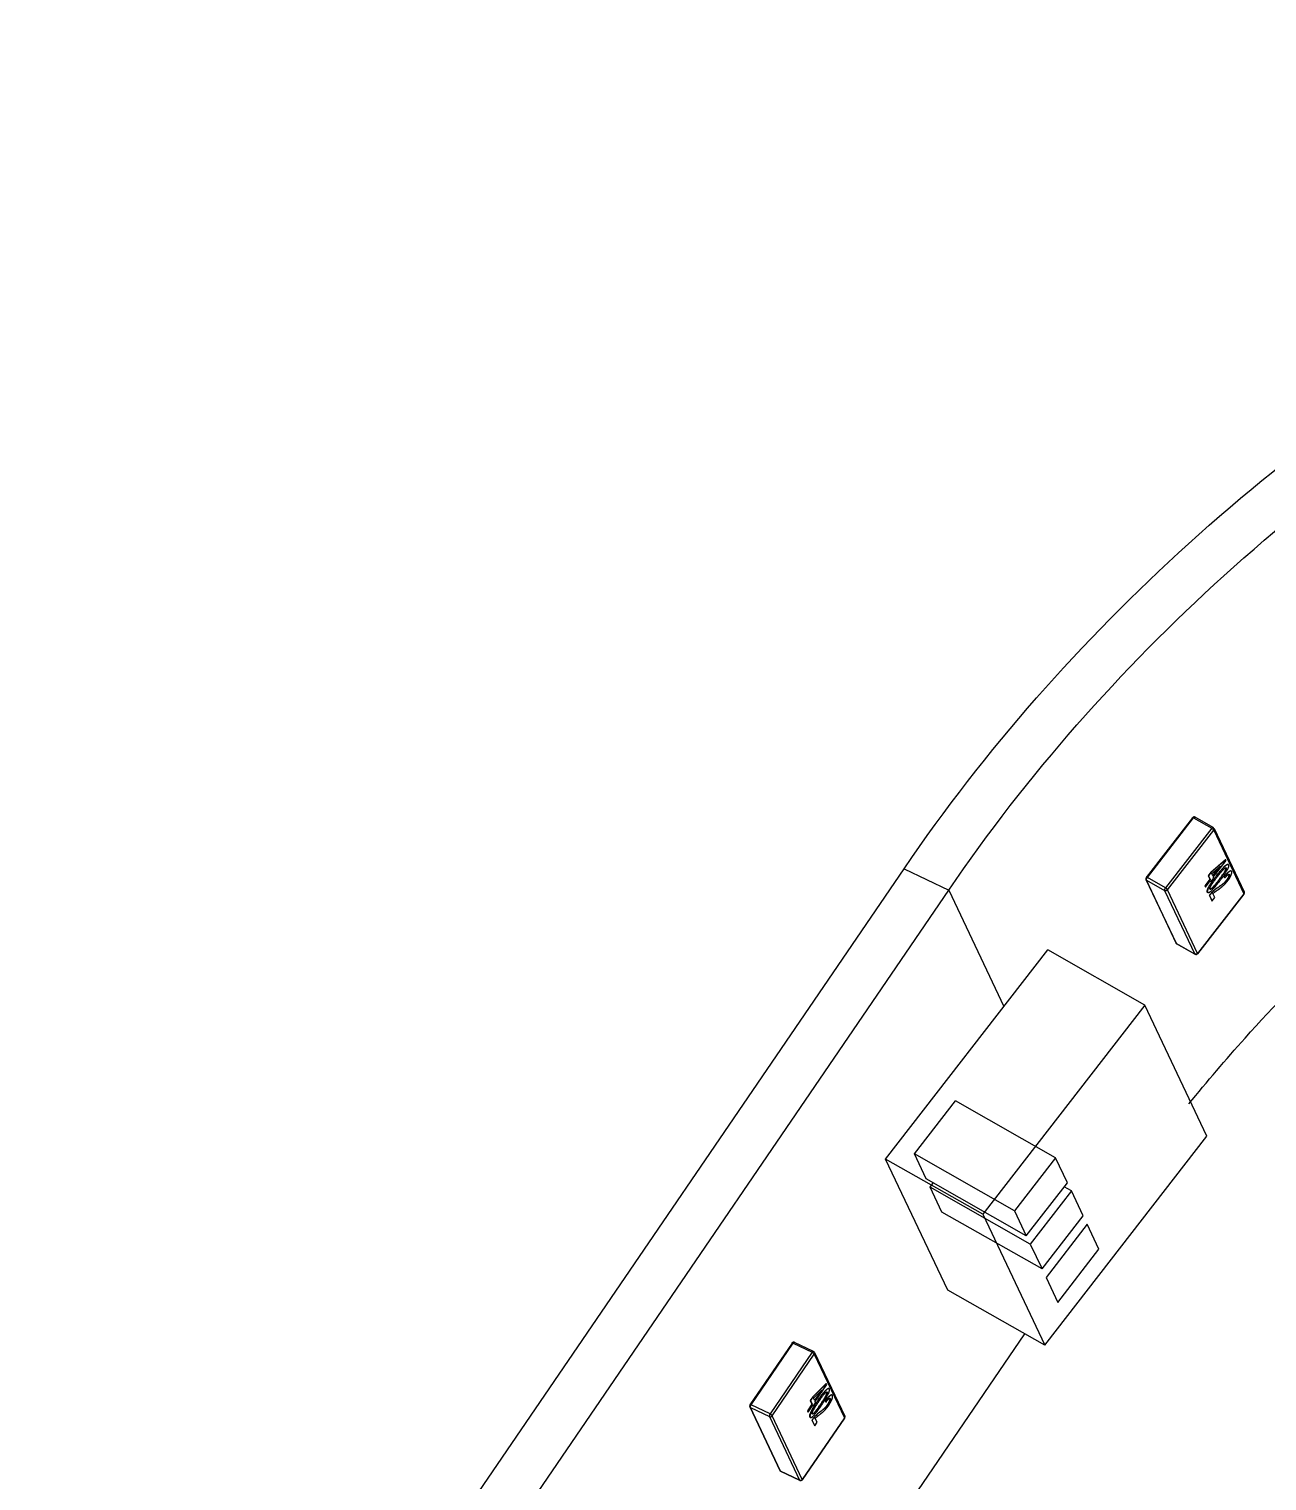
# Model space of a CAD drawing. Header units: millimetres. Extents: x 0 to 432, y 0 to 279.
# Drawn here: x 345.03 to 354.04, y 214.14 to 224.71 of the extents above; entities that cross this region are included whole.
import ezdxf

# ---------------------------------------------------------------- set-up
doc = ezdxf.new("R2010")
doc.units = ezdxf.units.MM
doc.header["$LTSCALE"] = 23.749
doc.layers.get('0').update_dxf_attribs({"linetype": 'CONTINUOUS'})

msp = doc.modelspace()

# ---------------------------------------------------------------- linework, layer by layer
at = {"color": 7, "linetype": 'CONTINUOUS'}
for p, q in [((353.493, 218.971), (353.156, 218.537)), ((353.165, 218.535), (353.501, 218.969)), ((353.501, 218.969), (353.633, 218.894)), ((353.644, 218.9), (353.512, 218.975)), ((353.633, 218.894), (353.297, 218.461)), ((353.312, 218.447), (353.648, 218.88)), ((353.648, 218.88), (353.867, 218.418)), ((353.65, 218.893), (353.869, 218.431)), ((353.627, 218.574), (353.734, 218.666)), ((353.735, 218.665), (353.628, 218.573)), ((353.633, 218.564), (353.697, 218.619)), ((353.69, 218.613), (353.64, 218.549)), ((353.697, 218.619), (353.641, 218.547)), ((353.645, 218.539), (353.738, 218.659)), ((353.734, 218.666), (353.735, 218.665)), ((353.738, 218.659), (353.735, 218.665)), ((351.395, 218.6), (351.72, 218.444)), ((353.155, 218.522), (353.374, 218.059)), ((353.378, 218.054), (353.159, 218.517)), ((353.159, 218.517), (353.291, 218.442)), ((353.297, 218.461), (353.165, 218.535)), ((353.62, 218.523), (353.583, 218.475)), ((353.622, 218.522), (353.585, 218.474)), ((353.588, 218.466), (353.625, 218.514)), ((353.627, 218.574), (353.608, 218.549)), ((353.608, 218.549), (353.62, 218.523)), ((353.608, 218.549), (353.609, 218.548)), ((353.628, 218.573), (353.609, 218.548)), ((353.609, 218.548), (353.622, 218.522)), ((353.62, 218.523), (353.622, 218.522)), ((353.625, 218.514), (353.629, 218.506)), ((353.625, 218.513), (353.628, 218.507)), ((353.627, 218.574), (353.628, 218.573)), ((353.628, 218.507), (353.629, 218.506)), ((353.629, 218.506), (353.649, 218.531)), ((353.641, 218.547), (353.633, 218.564)), ((353.649, 218.531), (353.645, 218.539)), ((353.668, 218.549), (353.67, 218.549)), ((353.684, 218.516), (353.686, 218.516)), ((353.727, 218.534), (353.725, 218.545)), ((353.725, 218.545), (353.727, 218.544)), ((353.727, 218.544), (353.729, 218.533)), ((353.729, 218.533), (353.727, 218.534)), ((353.737, 218.606), (353.739, 218.605)), ((353.737, 218.606), (353.738, 218.606)), ((353.737, 218.606), (353.737, 218.606)), ((353.737, 218.606), (353.737, 218.606)), ((353.738, 218.606), (353.739, 218.605)), ((353.74, 218.515), (353.742, 218.514)), ((353.76, 218.558), (353.759, 218.559)), ((353.76, 218.558), (353.761, 218.557)), ((353.779, 218.58), (353.776, 218.583)), ((336.585, 196.265), (351.72, 218.444)), ((351.72, 218.444), (352.121, 217.596)), ((353.291, 218.442), (353.51, 217.979)), ((353.53, 217.984), (353.312, 218.447)), ((353.867, 218.418), (353.53, 217.984)), ((353.867, 218.415), (353.531, 217.981)), ((353.583, 218.475), (353.587, 218.467)), ((353.583, 218.475), (353.585, 218.474)), ((353.585, 218.474), (353.588, 218.466)), ((353.587, 218.467), (353.588, 218.466)), ((353.601, 218.43), (353.603, 218.429)), ((353.604, 218.427), (353.605, 218.426)), ((353.609, 218.463), (353.611, 218.462)), ((353.616, 218.406), (353.635, 218.367)), ((353.616, 218.406), (353.617, 218.405)), ((353.617, 218.405), (353.636, 218.366)), ((353.621, 218.451), (353.623, 218.451)), ((353.629, 218.422), (353.631, 218.421)), ((353.655, 218.391), (353.642, 218.419)), ((353.678, 218.464), (353.68, 218.463)), ((353.635, 218.367), (353.636, 218.366)), ((353.636, 218.366), (353.655, 218.391)), ((351.261, 216.487), (352.441, 218.009)), ((353.147, 217.608), (352.441, 218.009)), ((353.38, 218.052), (353.378, 218.054)), ((353.51, 217.979), (353.378, 218.054)), ((353.511, 217.978), (353.38, 218.052)), ((353.51, 217.979), (353.511, 217.978)), ((353.147, 217.608), (351.967, 216.087)), ((353.598, 216.654), (353.147, 217.608)), ((351.47, 216.524), (351.77, 216.911)), ((352.498, 216.497), (351.77, 216.911)), ((352.418, 215.132), (353.598, 216.654)), ((351.556, 216.343), (351.47, 216.524)), ((352.198, 216.111), (351.47, 216.524)), ((352.498, 216.497), (352.198, 216.111)), ((352.584, 216.315), (352.498, 216.497)), ((351.713, 215.533), (351.261, 216.487)), ((351.967, 216.087), (351.261, 216.487)), ((352.284, 215.929), (351.556, 216.343)), ((351.584, 216.282), (351.608, 216.313)), ((352.284, 215.929), (352.584, 216.315)), ((352.613, 216.255), (352.56, 216.285)), ((351.67, 216.1), (351.584, 216.282)), ((352.313, 215.868), (351.584, 216.282)), ((352.613, 216.255), (352.313, 215.868)), ((352.699, 216.073), (352.613, 216.255)), ((352.399, 215.687), (351.67, 216.1)), ((351.967, 216.087), (352.418, 215.132)), ((352.198, 216.111), (352.284, 215.929)), ((352.399, 215.687), (352.699, 216.073)), ((352.727, 216.012), (352.428, 215.626)), ((352.813, 215.831), (352.727, 216.012)), ((352.313, 215.868), (352.399, 215.687)), ((352.514, 215.444), (352.813, 215.831)), ((352.428, 215.626), (352.514, 215.444)), ((352.418, 215.132), (351.713, 215.533)), ((350.58, 215.148), (350.273, 214.699)), ((350.282, 214.698), (350.589, 215.147)), ((350.589, 215.147), (350.727, 215.081)), ((350.737, 215.087), (350.599, 215.153)), ((350.739, 212.967), (352.273, 215.215)), ((350.727, 215.081), (350.42, 214.632)), ((350.436, 214.619), (350.742, 215.068)), ((350.742, 215.068), (350.961, 214.605)), ((350.744, 215.08), (350.963, 214.617)), ((350.731, 214.757), (350.829, 214.853)), ((350.831, 214.852), (350.732, 214.756)), ((350.749, 214.722), (350.834, 214.846)), ((350.829, 214.853), (350.831, 214.852)), ((350.834, 214.846), (350.831, 214.852)), ((350.849, 214.817), (350.847, 214.818)), ((350.725, 214.704), (350.692, 214.655)), ((350.727, 214.703), (350.693, 214.654)), ((350.731, 214.757), (350.713, 214.731)), ((350.713, 214.731), (350.725, 214.704)), ((350.713, 214.731), (350.714, 214.73)), ((350.732, 214.756), (350.714, 214.73)), ((350.714, 214.73), (350.727, 214.703)), ((350.725, 214.704), (350.727, 214.703)), ((350.731, 214.757), (350.732, 214.756)), ((350.735, 214.688), (350.752, 214.714)), ((350.737, 214.746), (350.796, 214.804)), ((350.745, 214.729), (350.737, 214.746)), ((350.789, 214.797), (350.744, 214.731)), ((350.796, 214.804), (350.745, 214.729)), ((350.752, 214.714), (350.749, 214.722)), ((350.77, 214.733), (350.772, 214.732)), ((350.786, 214.7), (350.788, 214.699)), ((350.826, 214.719), (350.824, 214.73)), ((350.824, 214.73), (350.826, 214.729)), ((350.826, 214.729), (350.828, 214.718)), ((350.828, 214.718), (350.826, 214.719)), ((350.834, 214.792), (350.833, 214.793)), ((350.834, 214.792), (350.836, 214.791)), ((350.834, 214.792), (350.836, 214.791)), ((350.834, 214.792), (350.834, 214.792)), ((350.839, 214.7), (350.841, 214.699)), ((350.855, 214.746), (350.856, 214.745)), ((350.856, 214.744), (350.855, 214.746)), ((350.856, 214.744), (350.858, 214.743)), ((350.871, 214.77), (350.869, 214.771)), ((350.272, 214.684), (350.491, 214.221)), ((350.496, 214.216), (350.278, 214.679)), ((350.278, 214.679), (350.416, 214.613)), ((350.42, 214.632), (350.282, 214.698)), ((350.416, 214.613), (350.635, 214.15)), ((350.655, 214.156), (350.436, 214.619)), ((350.961, 214.605), (350.655, 214.156)), ((350.962, 214.602), (350.655, 214.153)), ((350.692, 214.655), (350.696, 214.647)), ((350.692, 214.655), (350.693, 214.654)), ((350.693, 214.654), (350.697, 214.646)), ((350.696, 214.647), (350.697, 214.646)), ((350.697, 214.646), (350.731, 214.696)), ((350.71, 214.61), (350.712, 214.609)), ((350.713, 214.607), (350.714, 214.606)), ((350.717, 214.644), (350.718, 214.643)), ((350.728, 214.632), (350.728, 214.632)), ((350.728, 214.632), (350.73, 214.632)), ((350.73, 214.695), (350.733, 214.689)), ((350.731, 214.696), (350.735, 214.688)), ((350.733, 214.689), (350.735, 214.688)), ((350.737, 214.603), (350.738, 214.602)), ((350.762, 214.572), (350.749, 214.6)), ((350.782, 214.646), (350.783, 214.645)), ((350.725, 214.586), (350.743, 214.547)), ((350.725, 214.586), (350.726, 214.585)), ((350.726, 214.585), (350.745, 214.546)), ((350.743, 214.547), (350.745, 214.546)), ((350.745, 214.546), (350.762, 214.572)), ((350.498, 214.214), (350.496, 214.216)), ((350.635, 214.15), (350.496, 214.216)), ((350.636, 214.148), (350.498, 214.214)), ((350.635, 214.15), (350.636, 214.148))]:
    msp.add_line(p, q, dxfattribs=at)
at = {"color": 3, "linetype": 'CONTINUOUS'}
msp.add_line((336.26, 196.42), (351.395, 218.6), dxfattribs=at)
at = {"color": 7, "linetype": 'CONTINUOUS'}
for centre, radius, start, end in [((353.505, 218.962), 0.015, 60.4143, 142.1965), ((353.636, 218.887), 0.015, 25.312, 60.4141), ((353.168, 218.528), 0.015, 142.1992, 205.313), ((353.657, 218.475), 0.0431, 212.2056, 212.4576), ((353.855, 218.424), 0.0151, 322.2567, 340.5259), ((353.855, 218.424), 0.015, 340.5837, 25.3142), ((353.859, 218.426), 0.0108, 17.0299, 25.3098), ((353.387, 218.066), 0.0151, 228.6702, 240.3927), ((353.519, 217.991), 0.015, 240.4143, 322.1965), ((350.592, 215.14), 0.015, 64.4095, 145.6887), ((350.73, 215.074), 0.015, 25.3103, 64.4102), ((350.286, 214.691), 0.015, 145.6915, 205.3117), ((350.949, 214.611), 0.015, 346.7105, 25.3149), ((350.505, 214.228), 0.015, 205.3086, 244.3913), ((350.643, 214.162), 0.015, 244.4095, 325.6887)]:
    msp.add_arc(centre, radius, start, end, dxfattribs=at)
at = {"color": 3, "linetype": 'CONTINUOUS'}
msp.add_open_spline([(351.395, 218.6), (351.985, 219.465), (353.402, 221.073), (356.026, 222.946), (359.013, 224.207), (362.167, 224.77), (365.283, 224.596), (367.705, 223.828), (369.405, 222.867), (370.534, 221.995), (371.507, 220.983), (372.044, 220.221), (372.279, 219.825)], degree=3, knots=[0, 0, 0, 0, 0.128172, 0.259404, 0.391403, 0.521701, 0.648207, 0.769709, 0.828693, 0.886569, 0.943578, 1, 1, 1, 1], dxfattribs=at)
at = {"color": 7, "linetype": 'CONTINUOUS'}
for points, knots in [([(351.72, 218.444), (352.291, 219.281), (353.662, 220.837), (356.201, 222.65), (359.092, 223.871), (362.145, 224.416), (365.16, 224.247), (367.503, 223.504), (369.149, 222.573), (370.241, 221.73), (371.184, 220.75), (371.702, 220.013), (371.931, 219.63)], [0, 0, 0, 0, 0.128172, 0.259404, 0.391402, 0.521701, 0.648207, 0.769709, 0.828693, 0.886569, 0.943578, 1, 1, 1, 1]), ([(353.493, 218.971), (353.493, 218.971), (353.493, 218.971), (353.494, 218.972), (353.495, 218.972), (353.496, 218.971), (353.497, 218.971), (353.499, 218.97), (353.5, 218.97), (353.501, 218.969)], [0, 0, 0, 0, 0.061662, 0.135464, 0.228157, 0.342304, 0.478124, 0.634609, 1, 1, 1, 1]), ([(353.501, 218.969), (353.502, 218.97), (353.503, 218.971), (353.504, 218.973), (353.506, 218.974), (353.507, 218.975), (353.509, 218.975), (353.51, 218.975), (353.511, 218.975), (353.512, 218.975)], [0, 0, 0, 0, 0.249499, 0.374024, 0.498564, 0.624203, 0.750303, 0.873246, 1, 1, 1, 1]), ([(353.644, 218.9), (353.643, 218.9), (353.642, 218.901), (353.64, 218.9), (353.639, 218.9), (353.638, 218.899), (353.636, 218.898), (353.635, 218.896), (353.634, 218.895), (353.633, 218.894)], [0, 0, 0, 0, 0.126754, 0.249697, 0.375797, 0.501436, 0.625976, 0.750501, 1, 1, 1, 1]), ([(353.633, 218.894), (353.635, 218.893), (353.638, 218.891), (353.642, 218.888), (353.645, 218.885), (353.647, 218.882), (353.648, 218.881), (353.648, 218.88)], [0, 0, 0, 0, 0.273225, 0.556367, 0.809756, 0.914458, 1, 1, 1, 1]), ([(353.648, 218.88), (353.649, 218.881), (353.65, 218.883), (353.651, 218.887), (353.651, 218.89), (353.65, 218.892), (353.65, 218.893)], [0, 0, 0, 0, 0.264209, 0.517864, 0.761769, 1, 1, 1, 1]), ([(353.467, 216.888), (353.599, 217.051), (354.149, 217.696), (354.762, 218.286), (355.251, 218.695)], [0, 0, 0, 0, 0.247983, 1, 1, 1, 1]), ([(353.668, 218.549), (353.675, 218.558), (353.686, 218.571), (353.698, 218.586), (353.705, 218.594), (353.71, 218.6), (353.716, 218.606), (353.72, 218.611), (353.724, 218.615), (353.727, 218.617), (353.73, 218.62), (353.732, 218.622), (353.735, 218.624), (353.738, 218.626), (353.741, 218.628), (353.743, 218.63), (353.745, 218.63), (353.746, 218.631), (353.748, 218.631), (353.749, 218.632), (353.751, 218.631), (353.752, 218.631), (353.752, 218.631)], [0, 0, 0, 0, 0.279139, 0.416835, 0.48492, 0.552317, 0.618778, 0.684258, 0.716308, 0.747992, 0.779157, 0.809559, 0.839204, 0.867857, 0.895003, 0.920562, 0.932492, 0.943888, 0.96495, 0.97434, 0.983244, 1, 1, 1, 1]), ([(353.754, 218.63), (353.753, 218.63), (353.752, 218.631), (353.751, 218.631), (353.749, 218.631), (353.748, 218.63), (353.746, 218.629), (353.744, 218.629), (353.742, 218.627), (353.739, 218.626), (353.737, 218.624), (353.734, 218.621), (353.731, 218.619), (353.728, 218.616), (353.726, 218.614), (353.722, 218.61), (353.717, 218.605), (353.712, 218.6), (353.707, 218.594), (353.7, 218.585), (353.687, 218.57), (353.677, 218.557), (353.67, 218.549)], [0, 0, 0, 0, 0.016756, 0.02566, 0.03505, 0.056112, 0.067508, 0.079438, 0.104997, 0.132143, 0.160796, 0.190441, 0.220843, 0.252008, 0.283692, 0.315742, 0.381222, 0.447683, 0.51508, 0.583165, 0.720861, 1, 1, 1, 1]), ([(353.689, 218.508), (353.691, 218.51), (353.695, 218.515), (353.7, 218.522), (353.706, 218.529), (353.711, 218.536), (353.716, 218.544), (353.721, 218.55), (353.724, 218.555), (353.727, 218.56), (353.732, 218.566), (353.737, 218.574), (353.742, 218.582), (353.745, 218.588), (353.748, 218.594), (353.751, 218.598), (353.752, 218.602), (353.754, 218.606), (353.755, 218.61), (353.757, 218.614), (353.757, 218.618), (353.758, 218.621), (353.757, 218.624), (353.757, 218.626), (353.756, 218.627)], [0, 0, 0, 0, 0.06381, 0.127808, 0.19193, 0.256337, 0.32106, 0.385995, 0.418655, 0.451361, 0.51691, 0.582691, 0.648656, 0.714803, 0.747895, 0.780892, 0.813514, 0.845492, 0.876529, 0.906076, 0.933851, 0.959214, 0.981101, 1, 1, 1, 1]), ([(353.756, 218.627), (353.756, 218.628), (353.755, 218.629), (353.755, 218.63), (353.754, 218.63)], [0, 0, 0, 0, 0.521869, 1, 1, 1, 1]), ([(353.155, 218.522), (353.155, 218.521), (353.156, 218.519), (353.158, 218.517), (353.159, 218.517)], [0, 0, 0, 0, 0.493764, 1, 1, 1, 1]), ([(353.165, 218.535), (353.164, 218.536), (353.162, 218.537), (353.161, 218.537), (353.159, 218.538), (353.158, 218.538), (353.157, 218.538), (353.157, 218.538), (353.156, 218.538), (353.156, 218.537)], [0, 0, 0, 0, 0.365391, 0.521876, 0.657696, 0.771843, 0.864536, 0.938338, 1, 1, 1, 1]), ([(353.159, 218.517), (353.159, 218.517), (353.159, 218.519), (353.159, 218.521), (353.159, 218.526), (353.162, 218.531), (353.164, 218.534), (353.165, 218.535)], [0, 0, 0, 0, 0.084172, 0.183833, 0.426532, 0.70943, 1, 1, 1, 1]), ([(353.605, 218.426), (353.606, 218.426), (353.606, 218.426), (353.607, 218.426), (353.608, 218.426), (353.61, 218.426), (353.612, 218.426), (353.614, 218.427), (353.617, 218.429), (353.62, 218.431), (353.623, 218.433), (353.626, 218.436), (353.631, 218.44), (353.636, 218.445), (353.641, 218.45), (353.644, 218.454), (353.648, 218.458), (353.653, 218.463), (353.66, 218.471), (353.672, 218.486), (353.682, 218.499), (353.689, 218.508)], [0, 0, 0, 0, 0.008297, 0.016784, 0.025672, 0.03521, 0.05611, 0.079398, 0.105043, 0.132143, 0.160847, 0.190455, 0.251979, 0.315868, 0.381158, 0.414356, 0.447747, 0.515102, 0.583184, 0.72086, 1, 1, 1, 1]), ([(353.609, 218.463), (353.61, 218.465), (353.612, 218.469), (353.616, 218.475), (353.619, 218.48), (353.623, 218.486), (353.626, 218.492), (353.63, 218.497), (353.634, 218.502), (353.641, 218.513), (353.65, 218.525), (353.661, 218.539), (353.666, 218.546), (353.668, 218.549)], [0, 0, 0, 0, 0.063602, 0.127169, 0.190674, 0.254041, 0.317204, 0.380146, 0.442911, 0.505506, 0.753962, 0.877251, 1, 1, 1, 1]), ([(353.67, 218.549), (353.667, 218.545), (353.662, 218.538), (353.652, 218.525), (353.643, 218.512), (353.635, 218.502), (353.632, 218.496), (353.628, 218.491), (353.624, 218.485), (353.621, 218.48), (353.617, 218.474), (353.614, 218.468), (353.612, 218.464), (353.611, 218.462)], [0, 0, 0, 0, 0.122749, 0.246038, 0.494494, 0.557089, 0.619854, 0.682796, 0.745959, 0.809326, 0.872831, 0.936398, 1, 1, 1, 1]), ([(353.62, 218.452), (353.62, 218.452), (353.62, 218.453), (353.62, 218.454), (353.62, 218.455), (353.62, 218.457), (353.621, 218.459), (353.622, 218.462), (353.623, 218.465), (353.624, 218.468), (353.626, 218.471), (353.627, 218.475), (353.629, 218.478), (353.631, 218.482), (353.634, 218.486), (353.638, 218.492), (353.642, 218.498), (353.646, 218.503), (353.651, 218.511), (353.657, 218.52), (353.666, 218.53), (353.671, 218.537), (353.674, 218.541)], [0, 0, 0, 0, 0.009323, 0.01948, 0.031016, 0.043698, 0.071622, 0.1019, 0.133338, 0.16536, 0.19782, 0.230431, 0.263159, 0.295925, 0.361229, 0.426219, 0.490815, 0.555103, 0.619181, 0.746781, 0.873668, 1, 1, 1, 1]), ([(353.686, 218.516), (353.683, 218.512), (353.678, 218.506), (353.67, 218.496), (353.662, 218.486), (353.655, 218.478), (353.65, 218.472), (353.646, 218.467), (353.642, 218.463), (353.637, 218.459), (353.633, 218.455), (353.63, 218.453), (353.627, 218.451), (353.625, 218.45), (353.624, 218.45), (353.623, 218.45), (353.622, 218.45), (353.622, 218.45), (353.622, 218.45)], [0, 0, 0, 0, 0.137271, 0.273912, 0.409613, 0.544097, 0.610532, 0.676278, 0.740792, 0.802957, 0.861567, 0.916089, 0.940994, 0.963457, 0.973613, 0.983079, 0.991811, 1, 1, 1, 1]), ([(353.623, 218.451), (353.624, 218.451), (353.626, 218.452), (353.63, 218.455), (353.634, 218.458), (353.638, 218.462), (353.642, 218.466), (353.647, 218.471), (353.654, 218.479), (353.661, 218.488), (353.669, 218.497), (353.677, 218.507), (353.682, 218.513), (353.684, 218.516)], [0, 0, 0, 0, 0.043588, 0.095248, 0.151302, 0.210847, 0.273128, 0.33698, 0.466943, 0.598856, 0.731805, 0.865618, 1, 1, 1, 1]), ([(353.674, 218.541), (353.678, 218.546), (353.686, 218.556), (353.696, 218.569), (353.705, 218.579), (353.71, 218.586), (353.714, 218.59), (353.718, 218.594), (353.721, 218.597), (353.723, 218.599), (353.724, 218.6)], [0, 0, 0, 0, 0.256447, 0.510489, 0.636294, 0.76069, 0.821945, 0.882533, 0.941919, 1, 1, 1, 1]), ([(353.675, 218.444), (353.677, 218.445), (353.68, 218.447), (353.684, 218.45), (353.689, 218.453), (353.693, 218.457), (353.697, 218.459), (353.7, 218.462), (353.703, 218.464), (353.706, 218.467), (353.712, 218.472), (353.718, 218.477), (353.724, 218.483), (353.729, 218.487), (353.733, 218.492), (353.737, 218.497), (353.742, 218.502), (353.744, 218.505), (353.746, 218.507)], [0, 0, 0, 0, 0.05653, 0.113034, 0.170185, 0.227592, 0.285591, 0.314874, 0.344231, 0.403798, 0.464523, 0.590193, 0.655115, 0.721619, 0.789574, 0.858638, 0.928886, 1, 1, 1, 1]), ([(353.678, 218.464), (353.681, 218.465), (353.686, 218.469), (353.693, 218.474), (353.701, 218.48), (353.708, 218.485), (353.713, 218.488), (353.717, 218.492), (353.721, 218.495), (353.725, 218.498), (353.729, 218.502), (353.733, 218.506), (353.736, 218.511), (353.739, 218.514), (353.74, 218.515)], [0, 0, 0, 0, 0.115331, 0.231676, 0.349141, 0.468375, 0.529108, 0.590657, 0.653973, 0.719208, 0.786398, 0.855677, 0.927085, 1, 1, 1, 1]), ([(353.742, 218.514), (353.74, 218.513), (353.738, 218.51), (353.734, 218.505), (353.73, 218.501), (353.726, 218.498), (353.722, 218.494), (353.718, 218.491), (353.714, 218.488), (353.709, 218.484), (353.703, 218.479), (353.695, 218.473), (353.687, 218.468), (353.682, 218.465), (353.68, 218.463)], [0, 0, 0, 0, 0.072915, 0.144323, 0.213602, 0.280792, 0.346027, 0.409343, 0.470892, 0.531625, 0.650859, 0.768324, 0.884669, 1, 1, 1, 1]), ([(353.684, 218.516), (353.687, 218.52), (353.692, 218.527), (353.7, 218.538), (353.708, 218.549), (353.715, 218.558), (353.72, 218.565), (353.724, 218.571), (353.727, 218.576), (353.729, 218.58), (353.731, 218.583), (353.732, 218.586), (353.734, 218.589), (353.735, 218.592), (353.736, 218.595), (353.737, 218.598), (353.738, 218.601), (353.738, 218.602), (353.738, 218.604), (353.738, 218.605), (353.737, 218.605), (353.737, 218.606)], [0, 0, 0, 0, 0.126542, 0.253671, 0.381421, 0.510011, 0.574741, 0.639786, 0.70517, 0.737976, 0.770792, 0.803493, 0.83596, 0.868127, 0.899524, 0.929525, 0.957048, 0.96948, 0.980763, 0.990743, 1, 1, 1, 1]), ([(353.739, 218.605), (353.739, 218.604), (353.739, 218.604), (353.739, 218.603), (353.739, 218.601), (353.739, 218.6), (353.739, 218.597), (353.738, 218.594), (353.737, 218.591), (353.735, 218.588), (353.734, 218.585), (353.732, 218.582), (353.731, 218.579), (353.728, 218.575), (353.725, 218.57), (353.722, 218.564), (353.716, 218.557), (353.71, 218.548), (353.702, 218.537), (353.694, 218.526), (353.688, 218.519), (353.686, 218.516)], [0, 0, 0, 0, 0.009257, 0.019237, 0.03052, 0.042952, 0.070475, 0.100476, 0.131873, 0.16404, 0.196507, 0.229208, 0.262024, 0.29483, 0.360214, 0.425259, 0.489989, 0.618579, 0.746329, 0.873458, 1, 1, 1, 1]), ([(353.724, 218.6), (353.725, 218.601), (353.727, 218.602), (353.73, 218.604), (353.732, 218.605), (353.734, 218.606), (353.735, 218.606)], [0, 0, 0, 0, 0.278662, 0.542633, 0.784839, 1, 1, 1, 1]), ([(353.725, 218.545), (353.728, 218.547), (353.732, 218.552), (353.737, 218.558), (353.741, 218.563), (353.745, 218.567), (353.751, 218.572), (353.756, 218.577), (353.76, 218.58), (353.764, 218.582), (353.767, 218.584), (353.769, 218.584), (353.772, 218.585), (353.774, 218.584), (353.774, 218.584)], [0, 0, 0, 0, 0.149061, 0.295429, 0.367476, 0.438722, 0.576853, 0.70695, 0.767905, 0.825054, 0.877078, 0.92351, 0.963783, 1, 1, 1, 1]), ([(353.776, 218.583), (353.775, 218.583), (353.774, 218.584), (353.771, 218.584), (353.768, 218.583), (353.765, 218.581), (353.762, 218.579), (353.758, 218.576), (353.752, 218.571), (353.747, 218.566), (353.743, 218.562), (353.738, 218.557), (353.733, 218.551), (353.729, 218.546), (353.727, 218.544)], [0, 0, 0, 0, 0.036217, 0.07649, 0.122922, 0.174946, 0.232095, 0.29305, 0.423147, 0.561278, 0.632524, 0.704571, 0.850939, 1, 1, 1, 1]), ([(353.729, 218.533), (353.731, 218.536), (353.735, 218.541), (353.74, 218.546), (353.743, 218.55), (353.747, 218.553), (353.749, 218.555), (353.751, 218.557), (353.753, 218.558), (353.755, 218.559), (353.756, 218.559), (353.758, 218.56), (353.758, 218.559)], [0, 0, 0, 0, 0.28559, 0.424505, 0.559382, 0.688101, 0.749342, 0.808027, 0.863255, 0.913901, 0.959628, 1, 1, 1, 1]), ([(353.735, 218.606), (353.735, 218.606), (353.736, 218.607), (353.737, 218.606), (353.737, 218.606)], [0, 0, 0, 0, 0.273207, 1, 1, 1, 1]), ([(353.74, 218.515), (353.741, 218.517), (353.744, 218.52), (353.748, 218.526), (353.751, 218.531), (353.754, 218.536), (353.756, 218.54), (353.757, 218.543), (353.758, 218.546), (353.759, 218.548), (353.76, 218.551), (353.76, 218.553), (353.76, 218.555), (353.76, 218.556), (353.76, 218.557), (353.76, 218.558), (353.76, 218.558)], [0, 0, 0, 0, 0.131511, 0.264595, 0.399357, 0.534688, 0.602108, 0.66909, 0.734961, 0.798681, 0.859123, 0.913816, 0.938267, 0.960812, 0.981126, 1, 1, 1, 1]), ([(353.761, 218.557), (353.761, 218.557), (353.762, 218.556), (353.762, 218.555), (353.762, 218.554), (353.762, 218.553), (353.762, 218.55), (353.761, 218.548), (353.76, 218.545), (353.759, 218.542), (353.757, 218.539), (353.755, 218.535), (353.753, 218.53), (353.749, 218.525), (353.745, 218.519), (353.743, 218.516), (353.742, 218.514)], [0, 0, 0, 0, 0.018874, 0.039188, 0.061733, 0.086184, 0.140877, 0.201319, 0.265039, 0.33091, 0.397892, 0.465312, 0.600643, 0.735405, 0.868489, 1, 1, 1, 1]), ([(353.746, 218.507), (353.747, 218.509), (353.749, 218.511), (353.752, 218.516), (353.755, 218.52), (353.76, 218.526), (353.764, 218.534), (353.769, 218.542), (353.772, 218.549), (353.775, 218.554), (353.777, 218.559), (353.778, 218.564), (353.779, 218.568), (353.78, 218.571), (353.78, 218.573), (353.78, 218.575), (353.78, 218.576), (353.779, 218.578), (353.779, 218.579), (353.779, 218.58)], [0, 0, 0, 0, 0.065659, 0.131828, 0.198541, 0.265636, 0.400851, 0.536669, 0.6043, 0.671379, 0.737321, 0.800963, 0.860908, 0.888663, 0.914621, 0.938794, 0.961139, 0.981264, 1, 1, 1, 1]), ([(353.758, 218.559), (353.758, 218.559), (353.759, 218.559), (353.759, 218.559), (353.76, 218.559)], [0, 0, 0, 0, 0.511986, 1, 1, 1, 1]), ([(353.76, 218.559), (353.76, 218.559), (353.761, 218.558), (353.761, 218.558), (353.761, 218.557)], [0, 0, 0, 0, 0.480436, 1, 1, 1, 1]), ([(353.297, 218.461), (353.295, 218.459), (353.293, 218.456), (353.291, 218.451), (353.29, 218.447), (353.291, 218.444), (353.291, 218.443), (353.291, 218.442)], [0, 0, 0, 0, 0.29057, 0.573468, 0.816167, 0.915828, 1, 1, 1, 1]), ([(353.291, 218.442), (353.293, 218.441), (353.295, 218.44), (353.299, 218.44), (353.303, 218.441), (353.307, 218.443), (353.31, 218.445), (353.312, 218.447)], [0, 0, 0, 0, 0.237058, 0.361584, 0.488925, 0.746416, 1, 1, 1, 1]), ([(353.312, 218.447), (353.311, 218.447), (353.311, 218.449), (353.309, 218.451), (353.306, 218.454), (353.301, 218.458), (353.298, 218.46), (353.297, 218.461)], [0, 0, 0, 0, 0.085542, 0.190244, 0.443633, 0.726775, 1, 1, 1, 1]), ([(353.601, 218.43), (353.601, 218.431), (353.601, 218.431), (353.6, 218.433), (353.6, 218.435), (353.6, 218.437), (353.601, 218.441), (353.602, 218.445), (353.603, 218.449), (353.605, 218.454), (353.607, 218.459), (353.608, 218.462), (353.609, 218.463)], [0, 0, 0, 0, 0.041245, 0.084704, 0.132405, 0.184574, 0.300798, 0.429278, 0.566206, 0.708402, 0.853367, 1, 1, 1, 1]), ([(353.604, 218.427), (353.603, 218.428), (353.602, 218.428), (353.602, 218.43), (353.601, 218.43)], [0, 0, 0, 0, 0.478259, 1, 1, 1, 1]), ([(353.611, 218.462), (353.61, 218.461), (353.608, 218.458), (353.606, 218.453), (353.605, 218.449), (353.603, 218.444), (353.602, 218.44), (353.602, 218.436), (353.602, 218.434), (353.602, 218.432), (353.602, 218.431), (353.603, 218.43), (353.603, 218.429)], [0, 0, 0, 0, 0.146633, 0.291598, 0.433794, 0.570722, 0.699202, 0.815426, 0.867595, 0.915296, 0.958755, 1, 1, 1, 1]), ([(353.603, 218.429), (353.603, 218.429), (353.604, 218.428), (353.605, 218.427), (353.605, 218.426)], [0, 0, 0, 0, 0.521741, 1, 1, 1, 1]), ([(353.616, 218.406), (353.618, 218.409), (353.622, 218.414), (353.627, 218.419), (353.629, 218.422)], [0, 0, 0, 0, 0.506935, 1, 1, 1, 1]), ([(353.631, 218.421), (353.629, 218.419), (353.624, 218.413), (353.62, 218.408), (353.617, 218.405)], [0, 0, 0, 0, 0.493065, 1, 1, 1, 1]), ([(353.622, 218.45), (353.621, 218.451), (353.621, 218.451), (353.621, 218.451), (353.62, 218.452)], [0, 0, 0, 0, 0.484118, 1, 1, 1, 1]), ([(353.629, 218.422), (353.631, 218.424), (353.635, 218.428), (353.641, 218.435), (353.647, 218.44), (353.655, 218.448), (353.665, 218.456), (353.674, 218.461), (353.678, 218.464)], [0, 0, 0, 0, 0.137469, 0.271965, 0.403573, 0.531294, 0.772948, 1, 1, 1, 1]), ([(353.68, 218.463), (353.675, 218.46), (353.667, 218.455), (353.657, 218.447), (353.649, 218.44), (353.643, 218.434), (353.637, 218.428), (353.633, 218.423), (353.631, 218.421)], [0, 0, 0, 0, 0.227052, 0.468706, 0.596427, 0.728035, 0.862531, 1, 1, 1, 1]), ([(353.642, 218.419), (353.644, 218.42), (353.646, 218.423), (353.65, 218.426), (353.653, 218.428), (353.655, 218.43), (353.657, 218.432), (353.659, 218.433), (353.661, 218.435), (353.663, 218.436), (353.665, 218.437), (353.668, 218.439), (353.671, 218.442), (353.674, 218.443), (353.675, 218.444)], [0, 0, 0, 0, 0.136422, 0.269823, 0.334895, 0.398686, 0.460796, 0.522399, 0.583037, 0.643271, 0.70324, 0.762864, 0.881948, 1, 1, 1, 1]), ([(353.869, 218.429), (353.87, 218.428), (353.87, 218.426), (353.87, 218.422), (353.868, 218.419), (353.867, 218.418)], [0, 0, 0, 0, 0.239145, 0.484695, 1, 1, 1, 1]), ([(353.867, 218.418), (353.867, 218.417), (353.867, 218.417), (353.867, 218.416), (353.867, 218.415), (353.867, 218.415)], [0, 0, 0, 0, 0.326998, 0.710591, 1, 1, 1, 1]), ([(353.378, 218.054), (353.377, 218.055), (353.375, 218.056), (353.374, 218.058), (353.374, 218.059)], [0, 0, 0, 0, 0.506236, 1, 1, 1, 1]), ([(353.53, 217.984), (353.529, 217.983), (353.526, 217.98), (353.522, 217.978), (353.518, 217.977), (353.514, 217.978), (353.512, 217.978), (353.51, 217.979)], [0, 0, 0, 0, 0.253584, 0.511075, 0.638416, 0.762942, 1, 1, 1, 1]), ([(353.531, 217.981), (353.531, 217.982), (353.531, 217.982), (353.531, 217.983), (353.531, 217.984), (353.53, 217.984)], [0, 0, 0, 0, 0.187512, 0.53261, 1, 1, 1, 1]), ([(350.58, 215.148), (350.58, 215.148), (350.58, 215.149), (350.581, 215.149), (350.582, 215.149), (350.583, 215.149), (350.586, 215.148), (350.588, 215.147), (350.589, 215.147)], [0, 0, 0, 0, 0.065912, 0.142786, 0.237139, 0.351636, 0.641031, 1, 1, 1, 1]), ([(350.589, 215.147), (350.59, 215.148), (350.591, 215.15), (350.593, 215.152), (350.595, 215.153), (350.596, 215.153), (350.598, 215.154), (350.598, 215.153), (350.599, 215.153)], [0, 0, 0, 0, 0.332169, 0.612256, 0.729028, 0.830439, 0.918972, 1, 1, 1, 1]), ([(350.737, 215.087), (350.736, 215.087), (350.736, 215.087), (350.735, 215.087), (350.733, 215.087), (350.732, 215.086), (350.729, 215.084), (350.728, 215.082), (350.727, 215.081)], [0, 0, 0, 0, 0.081028, 0.169561, 0.270972, 0.387744, 0.667831, 1, 1, 1, 1]), ([(350.727, 215.081), (350.729, 215.08), (350.732, 215.078), (350.736, 215.075), (350.74, 215.072), (350.741, 215.069), (350.742, 215.068), (350.742, 215.068)], [0, 0, 0, 0, 0.275138, 0.558277, 0.810535, 0.914673, 1, 1, 1, 1]), ([(350.742, 215.068), (350.744, 215.07), (350.745, 215.073), (350.745, 215.077), (350.744, 215.079), (350.744, 215.08)], [0, 0, 0, 0, 0.514501, 0.759759, 1, 1, 1, 1]), ([(350.77, 214.733), (350.777, 214.742), (350.786, 214.755), (350.799, 214.773), (350.807, 214.783), (350.814, 214.792), (350.818, 214.796), (350.821, 214.8), (350.824, 214.803), (350.826, 214.806), (350.829, 214.808), (350.831, 214.81), (350.834, 214.813), (350.836, 214.814), (350.837, 214.815), (350.839, 214.816), (350.84, 214.817), (350.841, 214.817), (350.842, 214.818), (350.844, 214.818), (350.845, 214.818), (350.847, 214.818), (350.847, 214.818)], [0, 0, 0, 0, 0.280668, 0.41892, 0.554746, 0.621273, 0.686753, 0.718764, 0.750361, 0.781448, 0.811723, 0.841201, 0.869682, 0.896626, 0.9095, 0.921938, 0.933762, 0.944979, 0.955729, 0.965809, 0.983679, 1, 1, 1, 1]), ([(350.849, 214.817), (350.848, 214.817), (350.847, 214.818), (350.845, 214.818), (350.844, 214.817), (350.843, 214.817), (350.842, 214.816), (350.84, 214.815), (350.839, 214.815), (350.837, 214.813), (350.835, 214.812), (350.833, 214.81), (350.83, 214.807), (350.828, 214.805), (350.825, 214.802), (350.823, 214.799), (350.819, 214.796), (350.815, 214.791), (350.809, 214.783), (350.8, 214.772), (350.788, 214.755), (350.778, 214.741), (350.772, 214.732)], [0, 0, 0, 0, 0.016321, 0.034191, 0.044271, 0.055021, 0.066238, 0.078062, 0.0905, 0.103374, 0.130318, 0.158799, 0.188277, 0.218552, 0.249639, 0.281236, 0.313247, 0.378727, 0.445254, 0.58108, 0.719332, 1, 1, 1, 1]), ([(350.791, 214.691), (350.793, 214.694), (350.796, 214.698), (350.801, 214.706), (350.806, 214.713), (350.811, 214.721), (350.816, 214.728), (350.82, 214.735), (350.823, 214.74), (350.826, 214.745), (350.83, 214.752), (350.834, 214.76), (350.839, 214.768), (350.842, 214.774), (350.845, 214.78), (350.847, 214.784), (350.849, 214.788), (350.85, 214.793), (350.851, 214.797), (350.852, 214.801), (350.853, 214.805), (350.853, 214.808), (350.853, 214.811), (350.852, 214.813), (350.852, 214.814)], [0, 0, 0, 0, 0.063372, 0.126956, 0.190679, 0.254725, 0.319135, 0.38379, 0.416342, 0.448951, 0.514335, 0.580007, 0.64592, 0.712113, 0.745284, 0.778414, 0.811235, 0.843483, 0.874847, 0.904772, 0.932954, 0.958723, 0.980936, 1, 1, 1, 1]), ([(350.852, 214.814), (350.851, 214.815), (350.851, 214.816), (350.85, 214.817), (350.849, 214.817)], [0, 0, 0, 0, 0.528312, 1, 1, 1, 1]), ([(350.282, 214.698), (350.281, 214.698), (350.279, 214.699), (350.277, 214.7), (350.275, 214.7), (350.274, 214.7), (350.274, 214.699), (350.273, 214.699), (350.273, 214.699)], [0, 0, 0, 0, 0.358969, 0.648364, 0.762861, 0.857214, 0.934088, 1, 1, 1, 1]), ([(350.717, 214.644), (350.718, 214.646), (350.72, 214.65), (350.723, 214.656), (350.726, 214.661), (350.729, 214.667), (350.732, 214.673), (350.735, 214.679), (350.739, 214.684), (350.746, 214.695), (350.754, 214.708), (350.763, 214.722), (350.768, 214.729), (350.77, 214.733)], [0, 0, 0, 0, 0.063967, 0.127825, 0.191536, 0.255059, 0.318324, 0.381313, 0.444084, 0.506657, 0.75471, 0.87766, 1, 1, 1, 1]), ([(350.772, 214.732), (350.77, 214.728), (350.765, 214.721), (350.755, 214.707), (350.747, 214.694), (350.74, 214.683), (350.737, 214.678), (350.734, 214.672), (350.731, 214.666), (350.727, 214.661), (350.724, 214.655), (350.721, 214.649), (350.719, 214.645), (350.718, 214.643)], [0, 0, 0, 0, 0.12234, 0.24529, 0.493343, 0.555916, 0.618687, 0.681676, 0.744941, 0.808464, 0.872175, 0.936033, 1, 1, 1, 1]), ([(350.728, 214.632), (350.728, 214.633), (350.727, 214.633), (350.727, 214.635), (350.727, 214.636), (350.727, 214.638), (350.728, 214.64), (350.728, 214.643), (350.73, 214.646), (350.731, 214.649), (350.732, 214.653), (350.733, 214.656), (350.735, 214.659), (350.737, 214.663), (350.74, 214.668), (350.743, 214.674), (350.747, 214.68), (350.75, 214.685), (350.755, 214.693), (350.761, 214.702), (350.768, 214.713), (350.773, 214.721), (350.776, 214.724)], [0, 0, 0, 0, 0.009412, 0.019712, 0.031443, 0.044341, 0.072693, 0.103345, 0.135098, 0.167383, 0.200052, 0.232835, 0.265684, 0.298519, 0.363848, 0.42877, 0.493214, 0.557296, 0.621133, 0.748171, 0.874398, 1, 1, 1, 1]), ([(350.788, 214.699), (350.785, 214.696), (350.781, 214.689), (350.773, 214.678), (350.766, 214.668), (350.76, 214.66), (350.755, 214.654), (350.751, 214.649), (350.748, 214.644), (350.744, 214.64), (350.74, 214.636), (350.737, 214.634), (350.734, 214.632), (350.733, 214.631), (350.731, 214.631), (350.73, 214.631), (350.729, 214.631), (350.729, 214.631)], [0, 0, 0, 0, 0.138054, 0.275399, 0.411693, 0.546642, 0.613229, 0.679067, 0.743588, 0.805618, 0.863865, 0.917823, 0.942386, 0.964483, 0.974423, 0.983661, 1, 1, 1, 1]), ([(350.73, 214.632), (350.731, 214.632), (350.733, 214.633), (350.737, 214.636), (350.741, 214.639), (350.744, 214.643), (350.748, 214.647), (350.753, 214.653), (350.758, 214.661), (350.765, 214.67), (350.772, 214.68), (350.779, 214.69), (350.784, 214.697), (350.786, 214.7)], [0, 0, 0, 0, 0.042321, 0.093117, 0.148587, 0.207804, 0.269984, 0.333879, 0.46416, 0.596604, 0.730207, 0.864782, 1, 1, 1, 1]), ([(350.776, 214.724), (350.779, 214.73), (350.787, 214.74), (350.796, 214.754), (350.804, 214.764), (350.809, 214.771), (350.813, 214.776), (350.816, 214.779), (350.819, 214.783), (350.821, 214.785), (350.822, 214.786)], [0, 0, 0, 0, 0.257138, 0.511576, 0.637441, 0.761747, 0.822864, 0.88325, 0.942331, 1, 1, 1, 1]), ([(350.782, 214.646), (350.784, 214.648), (350.789, 214.652), (350.796, 214.657), (350.803, 214.663), (350.809, 214.668), (350.814, 214.672), (350.819, 214.677), (350.824, 214.681), (350.829, 214.687), (350.832, 214.691), (350.836, 214.695), (350.838, 214.699), (350.839, 214.7)], [0, 0, 0, 0, 0.114536, 0.230157, 0.346979, 0.465701, 0.526262, 0.587702, 0.71646, 0.784021, 0.853873, 0.926094, 1, 1, 1, 1]), ([(350.841, 214.699), (350.839, 214.698), (350.837, 214.695), (350.834, 214.69), (350.83, 214.686), (350.825, 214.681), (350.821, 214.676), (350.816, 214.672), (350.811, 214.667), (350.805, 214.662), (350.798, 214.657), (350.79, 214.651), (350.786, 214.647), (350.783, 214.645)], [0, 0, 0, 0, 0.073906, 0.146127, 0.215979, 0.28354, 0.412298, 0.473738, 0.534299, 0.653021, 0.769843, 0.885464, 1, 1, 1, 1]), ([(350.786, 214.7), (350.789, 214.703), (350.793, 214.711), (350.801, 214.722), (350.808, 214.733), (350.814, 214.743), (350.819, 214.75), (350.822, 214.756), (350.825, 214.761), (350.827, 214.765), (350.829, 214.768), (350.83, 214.772), (350.831, 214.775), (350.832, 214.778), (350.833, 214.781), (350.834, 214.784), (350.835, 214.787), (350.835, 214.788), (350.835, 214.79), (350.834, 214.791), (350.834, 214.791), (350.834, 214.792)], [0, 0, 0, 0, 0.125817, 0.252295, 0.379479, 0.507629, 0.572216, 0.637182, 0.702589, 0.735469, 0.768398, 0.801259, 0.833941, 0.866366, 0.898084, 0.928474, 0.95643, 0.969075, 0.980546, 0.990661, 1, 1, 1, 1]), ([(350.836, 214.791), (350.836, 214.791), (350.836, 214.79), (350.836, 214.789), (350.836, 214.788), (350.836, 214.786), (350.836, 214.783), (350.835, 214.78), (350.834, 214.777), (350.833, 214.774), (350.832, 214.771), (350.83, 214.768), (350.829, 214.765), (350.827, 214.76), (350.824, 214.755), (350.82, 214.75), (350.816, 214.742), (350.81, 214.732), (350.802, 214.721), (350.795, 214.71), (350.79, 214.703), (350.788, 214.699)], [0, 0, 0, 0, 0.009339, 0.019454, 0.030925, 0.04357, 0.071526, 0.101916, 0.133634, 0.166059, 0.198741, 0.231602, 0.264531, 0.297411, 0.362818, 0.427784, 0.492371, 0.620521, 0.747705, 0.874183, 1, 1, 1, 1]), ([(350.822, 214.786), (350.823, 214.787), (350.824, 214.788), (350.827, 214.79), (350.829, 214.791), (350.831, 214.792), (350.832, 214.792)], [0, 0, 0, 0, 0.280888, 0.545833, 0.787326, 1, 1, 1, 1]), ([(350.824, 214.73), (350.826, 214.732), (350.83, 214.737), (350.835, 214.743), (350.839, 214.748), (350.842, 214.753), (350.847, 214.758), (350.852, 214.763), (350.856, 214.766), (350.859, 214.768), (350.862, 214.77), (350.865, 214.771), (350.867, 214.771), (350.869, 214.771), (350.869, 214.771)], [0, 0, 0, 0, 0.150173, 0.297393, 0.369751, 0.441265, 0.579678, 0.709636, 0.770353, 0.827256, 0.878883, 0.924865, 0.964582, 1, 1, 1, 1]), ([(350.871, 214.77), (350.87, 214.77), (350.869, 214.771), (350.866, 214.77), (350.863, 214.769), (350.861, 214.768), (350.858, 214.765), (350.854, 214.762), (350.849, 214.757), (350.844, 214.752), (350.84, 214.747), (350.836, 214.743), (350.832, 214.736), (350.828, 214.731), (350.826, 214.729)], [0, 0, 0, 0, 0.035418, 0.075136, 0.121117, 0.172744, 0.229647, 0.290364, 0.420322, 0.558736, 0.630249, 0.702607, 0.849827, 1, 1, 1, 1]), ([(350.828, 214.718), (350.83, 214.721), (350.833, 214.726), (350.838, 214.732), (350.841, 214.736), (350.844, 214.739), (350.847, 214.741), (350.848, 214.743), (350.85, 214.744), (350.852, 214.745), (350.853, 214.745), (350.855, 214.746), (350.855, 214.746)], [0, 0, 0, 0, 0.288566, 0.42851, 0.564003, 0.692785, 0.753802, 0.812075, 0.866658, 0.916382, 0.960946, 1, 1, 1, 1]), ([(350.832, 214.792), (350.832, 214.793), (350.833, 214.793), (350.834, 214.793), (350.834, 214.792)], [0, 0, 0, 0, 0.275062, 1, 1, 1, 1]), ([(350.839, 214.7), (350.84, 214.702), (350.842, 214.705), (350.846, 214.711), (350.849, 214.717), (350.851, 214.721), (350.853, 214.725), (350.854, 214.728), (350.855, 214.731), (350.856, 214.734), (350.857, 214.737), (350.857, 214.74), (350.857, 214.741), (350.857, 214.742), (350.857, 214.743), (350.857, 214.744), (350.856, 214.744)], [0, 0, 0, 0, 0.130314, 0.262434, 0.396606, 0.53175, 0.599218, 0.666344, 0.732494, 0.796651, 0.85766, 0.913006, 0.937767, 0.960574, 0.981057, 1, 1, 1, 1]), ([(350.858, 214.743), (350.858, 214.743), (350.858, 214.743), (350.859, 214.742), (350.859, 214.74), (350.859, 214.739), (350.859, 214.737), (350.858, 214.734), (350.857, 214.731), (350.856, 214.728), (350.855, 214.725), (350.853, 214.721), (350.851, 214.716), (350.847, 214.71), (350.844, 214.705), (350.842, 214.701), (350.841, 214.699)], [0, 0, 0, 0, 0.018943, 0.039426, 0.062233, 0.086994, 0.14234, 0.203349, 0.267506, 0.333656, 0.400782, 0.46825, 0.603394, 0.737566, 0.869686, 1, 1, 1, 1]), ([(350.845, 214.692), (350.846, 214.694), (350.848, 214.697), (350.851, 214.701), (350.853, 214.706), (350.857, 214.712), (350.862, 214.72), (350.866, 214.728), (350.869, 214.735), (350.871, 214.74), (350.873, 214.745), (350.874, 214.75), (350.875, 214.754), (350.875, 214.758), (350.875, 214.76), (350.875, 214.762), (350.875, 214.763), (350.875, 214.765), (350.874, 214.766), (350.874, 214.767)], [0, 0, 0, 0, 0.06501, 0.1306, 0.196811, 0.263474, 0.398079, 0.533685, 0.601372, 0.66862, 0.734862, 0.798959, 0.859493, 0.887575, 0.913859, 0.938335, 0.960934, 0.981213, 1, 1, 1, 1]), ([(350.856, 214.745), (350.857, 214.745), (350.857, 214.745), (350.858, 214.744), (350.858, 214.743)], [0, 0, 0, 0, 0.474493, 1, 1, 1, 1]), ([(350.874, 214.767), (350.874, 214.767), (350.873, 214.769), (350.872, 214.77), (350.871, 214.77)], [0, 0, 0, 0, 0.526733, 1, 1, 1, 1]), ([(350.272, 214.684), (350.273, 214.683), (350.274, 214.681), (350.276, 214.679), (350.278, 214.679)], [0, 0, 0, 0, 0.492194, 1, 1, 1, 1]), ([(350.278, 214.679), (350.277, 214.679), (350.277, 214.68), (350.277, 214.683), (350.277, 214.688), (350.279, 214.693), (350.281, 214.696), (350.282, 214.698)], [0, 0, 0, 0, 0.084282, 0.184692, 0.429084, 0.712059, 1, 1, 1, 1]), ([(350.42, 214.632), (350.419, 214.63), (350.417, 214.627), (350.416, 214.621), (350.415, 214.617), (350.415, 214.614), (350.415, 214.613), (350.416, 214.613)], [0, 0, 0, 0, 0.287941, 0.570916, 0.815308, 0.915718, 1, 1, 1, 1]), ([(350.416, 214.613), (350.417, 214.612), (350.42, 214.611), (350.424, 214.611), (350.428, 214.612), (350.432, 214.614), (350.435, 214.617), (350.436, 214.619)], [0, 0, 0, 0, 0.238955, 0.364183, 0.491877, 0.748747, 1, 1, 1, 1]), ([(350.436, 214.619), (350.436, 214.619), (350.435, 214.62), (350.433, 214.623), (350.43, 214.626), (350.425, 214.629), (350.422, 214.631), (350.42, 214.632)], [0, 0, 0, 0, 0.085327, 0.189465, 0.441723, 0.724862, 1, 1, 1, 1]), ([(350.71, 214.61), (350.71, 214.61), (350.71, 214.611), (350.709, 214.613), (350.709, 214.614), (350.709, 214.617), (350.709, 214.621), (350.71, 214.625), (350.711, 214.63), (350.713, 214.634), (350.715, 214.639), (350.716, 214.642), (350.717, 214.644)], [0, 0, 0, 0, 0.041115, 0.084588, 0.132478, 0.184936, 0.301783, 0.430694, 0.567732, 0.709704, 0.854147, 1, 1, 1, 1]), ([(350.713, 214.607), (350.712, 214.607), (350.711, 214.608), (350.71, 214.609), (350.71, 214.61)], [0, 0, 0, 0, 0.471641, 1, 1, 1, 1]), ([(350.718, 214.643), (350.718, 214.641), (350.716, 214.638), (350.714, 214.633), (350.713, 214.629), (350.712, 214.624), (350.711, 214.62), (350.71, 214.616), (350.711, 214.614), (350.711, 214.612), (350.711, 214.611), (350.712, 214.61), (350.712, 214.609)], [0, 0, 0, 0, 0.145853, 0.290296, 0.432268, 0.569306, 0.698217, 0.815064, 0.867522, 0.915412, 0.958885, 1, 1, 1, 1]), ([(350.712, 214.609), (350.712, 214.609), (350.713, 214.607), (350.714, 214.606), (350.714, 214.606)], [0, 0, 0, 0, 0.528359, 1, 1, 1, 1]), ([(350.714, 214.606), (350.715, 214.606), (350.716, 214.606), (350.718, 214.606), (350.721, 214.607), (350.723, 214.608), (350.724, 214.609), (350.726, 214.609), (350.727, 214.61), (350.728, 214.612), (350.731, 214.614), (350.734, 214.617), (350.738, 214.621), (350.743, 214.627), (350.747, 214.631), (350.751, 214.635), (350.754, 214.64), (350.758, 214.645), (350.765, 214.653), (350.776, 214.669), (350.785, 214.682), (350.791, 214.691)], [0, 0, 0, 0, 0.016286, 0.034342, 0.054907, 0.077975, 0.090474, 0.10336, 0.116588, 0.130274, 0.15881, 0.188249, 0.249561, 0.313358, 0.378637, 0.411869, 0.4453, 0.512799, 0.581087, 0.719322, 1, 1, 1, 1]), ([(350.725, 214.586), (350.727, 214.589), (350.73, 214.594), (350.735, 214.6), (350.737, 214.603)], [0, 0, 0, 0, 0.507706, 1, 1, 1, 1]), ([(350.738, 214.602), (350.736, 214.599), (350.732, 214.594), (350.728, 214.588), (350.726, 214.585)], [0, 0, 0, 0, 0.492294, 1, 1, 1, 1]), ([(350.729, 214.631), (350.729, 214.631), (350.728, 214.631), (350.728, 214.632), (350.728, 214.632)], [0, 0, 0, 0, 0.47984, 1, 1, 1, 1]), ([(350.737, 214.603), (350.739, 214.605), (350.742, 214.609), (350.75, 214.618), (350.759, 214.627), (350.77, 214.638), (350.778, 214.643), (350.782, 214.646)], [0, 0, 0, 0, 0.138564, 0.273856, 0.53385, 0.774762, 1, 1, 1, 1]), ([(350.783, 214.645), (350.779, 214.643), (350.772, 214.637), (350.76, 214.627), (350.751, 214.617), (350.744, 214.608), (350.74, 214.604), (350.738, 214.602)], [0, 0, 0, 0, 0.225238, 0.46615, 0.726144, 0.861436, 1, 1, 1, 1]), ([(350.749, 214.6), (350.75, 214.601), (350.753, 214.604), (350.756, 214.607), (350.759, 214.61), (350.761, 214.611), (350.763, 214.613), (350.765, 214.615), (350.766, 214.616), (350.768, 214.618), (350.77, 214.619), (350.773, 214.621), (350.776, 214.624), (350.779, 214.626), (350.78, 214.626)], [0, 0, 0, 0, 0.137376, 0.271457, 0.336728, 0.400612, 0.462679, 0.524201, 0.584683, 0.644732, 0.704495, 0.763888, 0.882498, 1, 1, 1, 1]), ([(350.78, 214.626), (350.781, 214.628), (350.784, 214.63), (350.788, 214.633), (350.792, 214.636), (350.796, 214.64), (350.8, 214.642), (350.802, 214.645), (350.805, 214.647), (350.809, 214.65), (350.814, 214.655), (350.82, 214.661), (350.825, 214.667), (350.829, 214.671), (350.833, 214.676), (350.837, 214.681), (350.841, 214.687), (350.843, 214.69), (350.845, 214.692)], [0, 0, 0, 0, 0.05604, 0.112051, 0.168756, 0.225734, 0.283346, 0.312456, 0.341646, 0.400941, 0.461483, 0.587129, 0.652219, 0.719037, 0.78745, 0.857094, 0.928058, 1, 1, 1, 1]), ([(350.963, 214.617), (350.963, 214.616), (350.964, 214.614), (350.964, 214.61), (350.963, 214.607), (350.961, 214.605)], [0, 0, 0, 0, 0.240241, 0.485499, 1, 1, 1, 1]), ([(350.961, 214.605), (350.961, 214.605), (350.962, 214.604), (350.962, 214.603), (350.962, 214.603), (350.962, 214.602), (350.962, 214.602)], [0, 0, 0, 0, 0.31447, 0.579473, 0.802458, 1, 1, 1, 1]), ([(350.496, 214.216), (350.495, 214.216), (350.493, 214.218), (350.492, 214.22), (350.491, 214.221)], [0, 0, 0, 0, 0.507806, 1, 1, 1, 1]), ([(350.655, 214.156), (350.654, 214.154), (350.651, 214.151), (350.647, 214.149), (350.643, 214.148), (350.639, 214.148), (350.636, 214.149), (350.635, 214.15)], [0, 0, 0, 0, 0.251253, 0.508123, 0.635817, 0.761045, 1, 1, 1, 1]), ([(350.655, 214.153), (350.655, 214.153), (350.655, 214.154), (350.655, 214.154), (350.655, 214.155), (350.655, 214.155), (350.655, 214.156)], [0, 0, 0, 0, 0.197542, 0.420527, 0.68553, 1, 1, 1, 1])]:
    msp.add_open_spline(points, degree=3, knots=knots, dxfattribs=at)
for points in [[(353.374, 218.059), (353.374, 218.057), (353.376, 218.056), (353.377, 218.054)], [(350.962, 214.602), (350.963, 214.604), (350.963, 214.606), (350.964, 214.607)]]:
    msp.add_open_spline(points, degree=3, dxfattribs=at)

doc.saveas('drawing.dxf')
